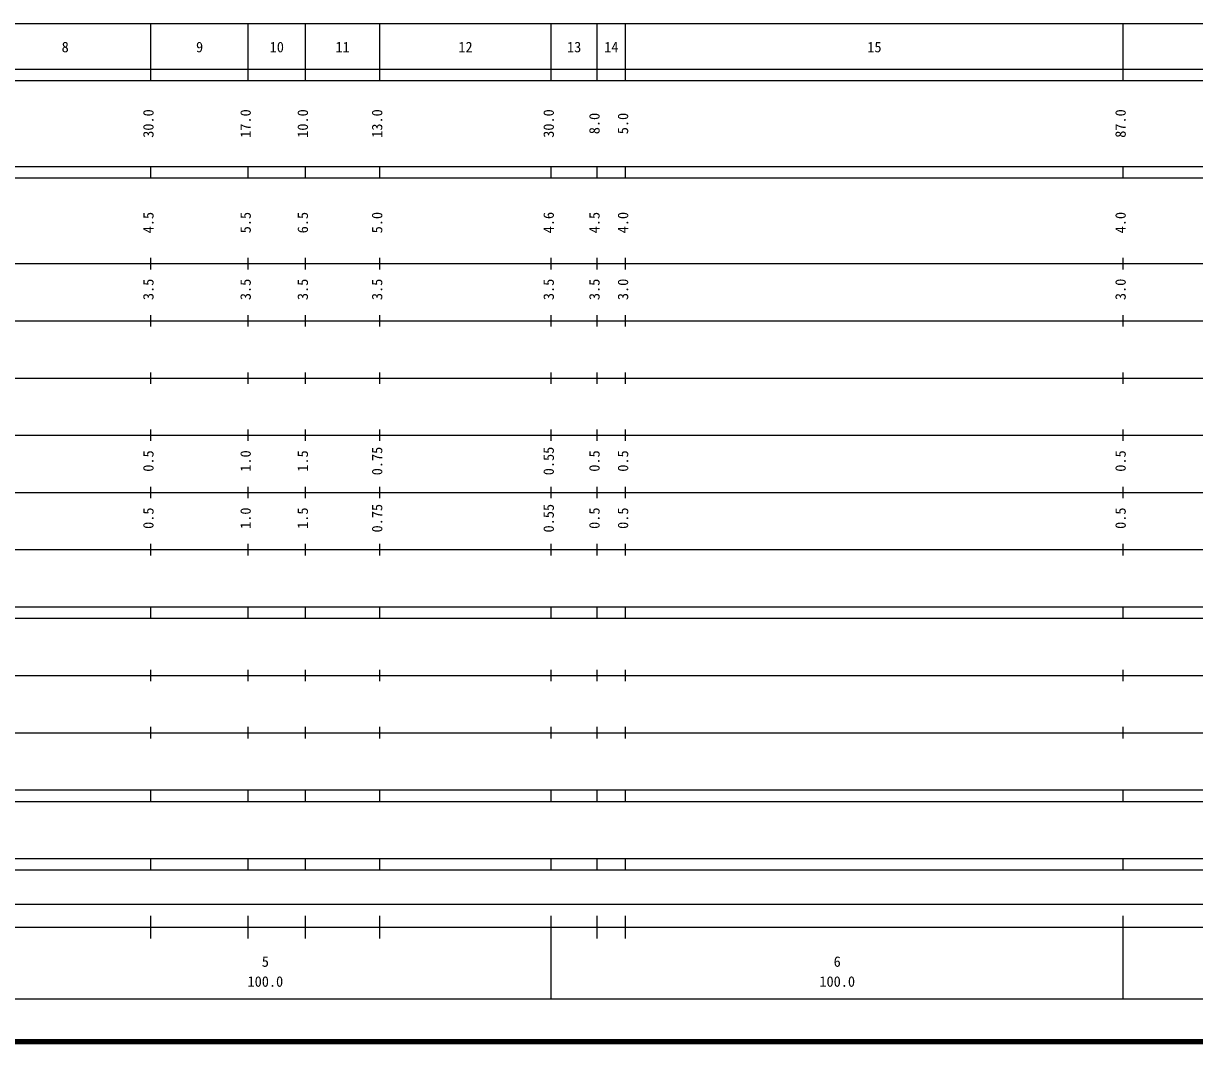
# Model space of a CAD drawing. Units: millimetres on the paper, enlarged 1000 times. Extents: x 40000 to 680000, y 20000 to 380000.
# Drawn here: x 275694 to 480489, y 20000 to 198000 of the extents above; entities that cross this region are included whole.
import ezdxf
from ezdxf.enums import TextEntityAlignment as Align

# ---------------------------------------------------------------- set-up
doc = ezdxf.new("R2010")
doc.units = ezdxf.units.MM
doc.header["$LTSCALE"] = 1000
doc.layers.add('S-TTL', color=2, linetype='Continuous', lineweight=140)
doc.layers.add('S-TTL-BAND', color=7, linetype='Continuous', lineweight=25)
doc.styles.add('ＭＳ ゴシック', font='')
doc.styles.get('ＭＳ ゴシック').set_extended_font_data('MS Gothic')

msp = doc.modelspace()

# ---------------------------------------------------------------- linework, layer by layer
at = {"layer": 'S-TTL'}
msp.add_line((40000, 20000), (680000, 20000), dxfattribs=at)
at = {"layer": 'S-TTL-BAND'}
for p, q in [((68000, 198000), (579000, 198000)), ((298000, 188000), (298000, 198000)), ((315000, 188000), (315000, 198000)), ((325000, 188000), (325000, 198000)), ((338000, 188000), (338000, 198000)), ((368000, 188000), (368000, 198000)), ((376000, 188000), (376000, 198000)), ((381000, 188000), (381000, 198000)), ((468000, 188000), (468000, 198000)), ((40000, 190000), (579000, 190000)), ((40000, 188000), (579000, 188000)), ((40000, 173000), (579000, 173000)), ((298000, 171000), (298000, 173000)), ((315000, 171000), (315000, 173000)), ((325000, 171000), (325000, 173000)), ((338000, 171000), (338000, 173000)), ((368000, 171000), (368000, 173000)), ((376000, 171000), (376000, 173000)), ((381000, 171000), (381000, 173000)), ((468000, 171000), (468000, 173000)), ((40000, 171000), (579000, 171000)), ((40000, 156000), (579000, 156000)), ((298000, 155000), (298000, 157000)), ((315000, 155000), (315000, 157000)), ((325000, 155000), (325000, 157000)), ((338000, 155000), (338000, 157000)), ((368000, 155000), (368000, 157000)), ((376000, 155000), (376000, 157000)), ((381000, 155000), (381000, 157000)), ((468000, 155000), (468000, 157000)), ((46000, 146000), (579000, 146000)), ((298000, 145000), (298000, 147000)), ((315000, 145000), (315000, 147000)), ((325000, 145000), (325000, 147000)), ((338000, 145000), (338000, 147000)), ((368000, 145000), (368000, 147000)), ((376000, 145000), (376000, 147000)), ((381000, 145000), (381000, 147000)), ((468000, 145000), (468000, 147000)), ((52000, 136000), (579000, 136000)), ((298000, 135000), (298000, 137000)), ((315000, 135000), (315000, 137000)), ((325000, 135000), (325000, 137000)), ((338000, 135000), (338000, 137000)), ((368000, 135000), (368000, 137000)), ((376000, 135000), (376000, 137000)), ((381000, 135000), (381000, 137000)), ((468000, 135000), (468000, 137000)), ((298000, 125000), (298000, 127000)), ((315000, 125000), (315000, 127000)), ((325000, 125000), (325000, 127000)), ((338000, 125000), (338000, 127000)), ((368000, 125000), (368000, 127000)), ((376000, 125000), (376000, 127000)), ((381000, 125000), (381000, 127000)), ((468000, 125000), (468000, 127000)), ((46000, 126000), (579000, 126000)), ((298000, 115000), (298000, 117000)), ((315000, 115000), (315000, 117000)), ((325000, 115000), (325000, 117000)), ((338000, 115000), (338000, 117000)), ((368000, 115000), (368000, 117000)), ((376000, 115000), (376000, 117000)), ((381000, 115000), (381000, 117000)), ((468000, 115000), (468000, 117000)), ((52000, 116000), (579000, 116000)), ((298000, 105000), (298000, 107000)), ((315000, 105000), (315000, 107000)), ((325000, 105000), (325000, 107000)), ((338000, 105000), (338000, 107000)), ((368000, 105000), (368000, 107000)), ((376000, 105000), (376000, 107000)), ((381000, 105000), (381000, 107000)), ((468000, 105000), (468000, 107000)), ((46000, 106000), (579000, 106000)), ((40000, 96000), (579000, 96000)), ((298000, 94000), (298000, 96000)), ((315000, 94000), (315000, 96000)), ((325000, 94000), (325000, 96000)), ((338000, 94000), (338000, 96000)), ((368000, 94000), (368000, 96000)), ((376000, 94000), (376000, 96000)), ((381000, 94000), (381000, 96000)), ((468000, 94000), (468000, 96000)), ((40000, 94000), (579000, 94000)), ((49000, 84000), (579000, 84000)), ((298000, 83000), (298000, 85000)), ((315000, 83000), (315000, 85000)), ((325000, 83000), (325000, 85000)), ((338000, 83000), (338000, 85000)), ((368000, 83000), (368000, 85000)), ((376000, 83000), (376000, 85000)), ((381000, 83000), (381000, 85000)), ((468000, 83000), (468000, 85000)), ((40000, 74000), (579000, 74000)), ((298000, 73000), (298000, 75000)), ((315000, 73000), (315000, 75000)), ((325000, 73000), (325000, 75000)), ((338000, 73000), (338000, 75000)), ((368000, 73000), (368000, 75000)), ((376000, 73000), (376000, 75000)), ((381000, 73000), (381000, 75000)), ((468000, 73000), (468000, 75000)), ((40000, 64000), (579000, 64000)), ((298000, 62000), (298000, 64000)), ((315000, 62000), (315000, 64000)), ((325000, 62000), (325000, 64000)), ((338000, 62000), (338000, 64000)), ((368000, 62000), (368000, 64000)), ((376000, 62000), (376000, 64000)), ((381000, 62000), (381000, 64000)), ((468000, 62000), (468000, 64000)), ((40000, 62000), (579000, 62000)), ((40000, 52000), (579000, 52000)), ((298000, 50000), (298000, 52000)), ((315000, 50000), (315000, 52000)), ((325000, 50000), (325000, 52000)), ((338000, 50000), (338000, 52000)), ((368000, 50000), (368000, 52000)), ((376000, 50000), (376000, 52000)), ((381000, 50000), (381000, 52000)), ((468000, 50000), (468000, 52000)), ((40000, 50000), (579000, 50000)), ((71000, 44000), (565000, 44000)), ((298000, 38000), (298000, 42000)), ((315000, 38000), (315000, 42000)), ((325000, 38000), (325000, 42000)), ((338000, 38000), (338000, 42000)), ((368000, 27500), (368000, 42000)), ((376000, 38000), (376000, 42000)), ((381000, 38000), (381000, 42000)), ((468000, 27500), (468000, 42000)), ((40000, 40000), (579000, 40000)), ((68000, 27500), (579000, 27500))]:
    msp.add_line(p, q, dxfattribs=at)

# ---------------------------------------------------------------- texts
at = {"layer": 'S-TTL-BAND', "style": 'ＭＳ ゴシック'}
for s, p in [('8', (283000, 192405)), ('9', (306500, 192405)), ('10', (320000, 192405)), ('11', (331500, 192405)), ('12', (353000, 192405)), ('13', (372000, 192405)), ('14', (378500, 192405)), ('15', (424500, 192405)), ('5', (318000, 32523)), ('6', (418000, 32523)), ('100.0', (318000, 29033)), ('100.0', (418000, 29033))]:
    msp.add_text(s, height=1833, dxfattribs=at).set_placement(p, align=Align.BOTTOM_CENTER)
for s, p in [('30.0', (299000, 180500)), ('17.0', (316000, 180500)), ('10.0', (326000, 180500)), ('13.0', (339000, 180500)), ('30.0', (369000, 180500)), ('87.0', (469000, 180500)), ('8.0', (377000, 180500)), ('5.0', (382000, 180500)), ('4.5', (299000, 163174)), ('5.5', (316000, 163174)), ('6.5', (326000, 163174)), ('5.0', (339000, 163174)), ('4.6', (369000, 163174)), ('4.5', (377000, 163174)), ('4.0', (382000, 163174)), ('4.0', (469000, 163174)), ('3.5', (299000, 151500)), ('3.5', (316000, 151500)), ('3.5', (326000, 151500)), ('3.5', (339000, 151500)), ('3.5', (369000, 151500)), ('3.5', (377000, 151500)), ('3.0', (382000, 151500)), ('3.0', (469000, 151500)), ('0.5', (299000, 121500)), ('1.0', (316000, 121500)), ('1.5', (326000, 121500)), ('0.75', (339000, 121500)), ('0.55', (369000, 121500)), ('0.5', (377000, 121500)), ('0.5', (382000, 121500)), ('0.5', (469000, 121500)), ('0.5', (299000, 111500)), ('1.0', (316000, 111500)), ('1.5', (326000, 111500)), ('0.75', (339000, 111500)), ('0.55', (369000, 111500)), ('0.5', (377000, 111500)), ('0.5', (382000, 111500)), ('0.5', (469000, 111500))]:
    msp.add_text(s, height=1833, rotation=90, dxfattribs=at).set_placement(p, align=Align.BOTTOM_CENTER)

doc.saveas('drawing.dxf')
